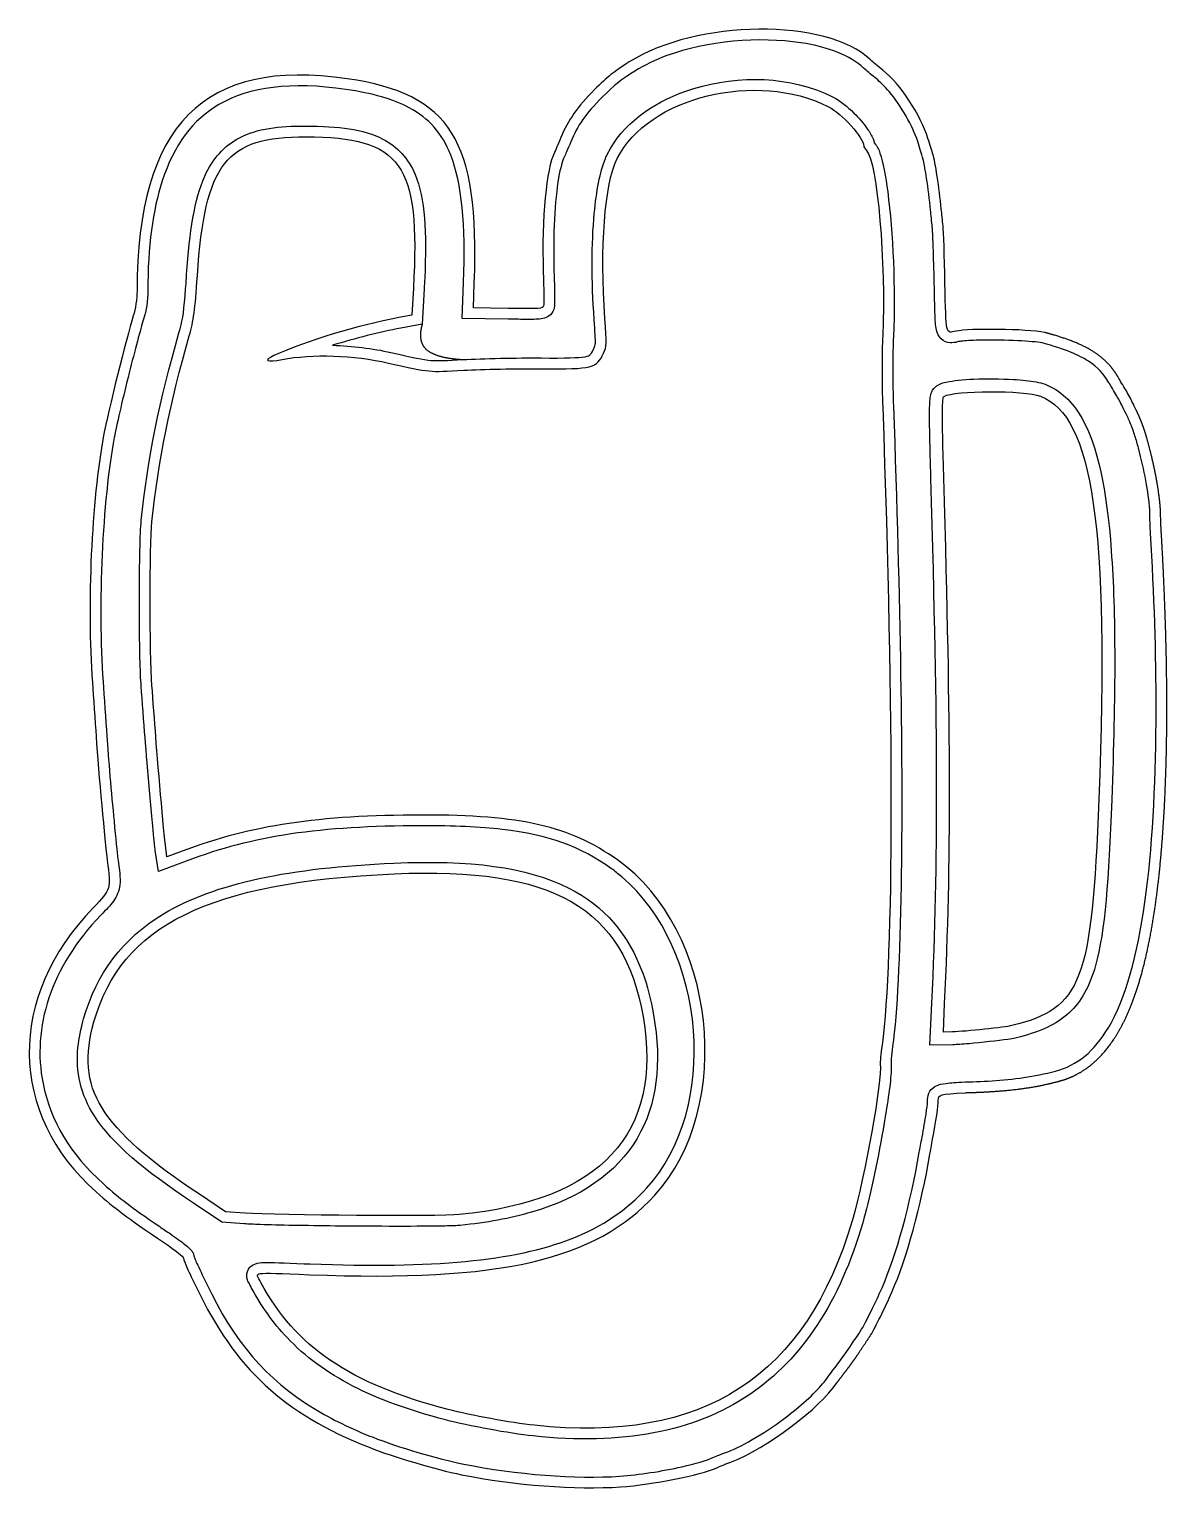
# Model space of a CAD drawing. Header units: millimetres. Extents: x -38 to 68, y -46 to 90.
import ezdxf

# ---------------------------------------------------------------- set-up
doc = ezdxf.new("R2010")
doc.units = ezdxf.units.MM
doc.layers.get('0').update_dxf_attribs({"linetype": 'CONTINUOUS'})

msp = doc.modelspace()

# ---------------------------------------------------------------- linework, layer by layer
for p, q in [((-2.1, 65.67), (-2.24, 63.17)), ((-1.1, 65.62), (-1.28, 62.33)), ((2.45, 62.85), (2.57, 66.21)), ((3.49, 63.84), (3.57, 66.18)), ((6.73, 63.79), (3.49, 63.84)), ((-2.24, 63.17), (-3.45, 62.94)), ((6.71, 62.79), (2.45, 62.85)), ((-1.28, 62.33), (-3.27, 61.96)), ((-25.84, 11.39), (-26.12, 13.16)), ((-23.27, 12.35), (-25.84, 11.39)), ((-25.04, 12.75), (-25.13, 13.31)), ((-23.62, 13.28), (-25.04, 12.75)), ((45.98, -4.8), (46.17, -0.87)), ((47.24, -3.57), (47.36, -0.92)), ((48.09, -3.55), (47.24, -3.57)), ((48.12, -4.75), (45.98, -4.8)), ((-19.59, -20.29), (-22.02, -18.67)), ((-19.92, -21.27), (-22.58, -19.49)), ((-17.77, -20.42), (-19.59, -20.29)), ((-17.84, -21.42), (-19.92, -21.27))]:
    msp.add_line(p, q)
msp.add_arc((47.3, 55.6), 1.2, 121.7142, 121.7256)
for points, degree in [([(40.47, 86.93), (36.4, 90.82), (24.26, 90.71), (17.99, 86.73)], 3), ([(41.61, 85.96), (41.19, 86.29), (40.68, 86.73), (40.47, 86.93)], 3), ([(17.99, 86.73), (16.51, 85.79), (16, 85.39), (14.77, 84.16)], 3), ([(18.53, 85.89), (17.07, 84.96), (16.69, 84.66), (15.48, 83.45)], 3), ([(45.81, 79.62), (45.11, 81.84), (43.27, 84.63), (41.61, 85.96)], 3), ([(-8.25, 85.17), (-21.62, 87.12), (-27.8, 80.89), (-27.83, 65.42)], 3), ([(3.57, 66.18), (4.07, 79.46), (1.39, 83.76), (-8.25, 85.17)], 3), ([(14.77, 84.16), (13.18, 82.57), (12.29, 81.31), (11.63, 79.69)], 3), ([(16.88, 77.75), (19.72, 83.46), (29.87, 85.95), (36.54, 82.57)], 3), ([(36.54, 82.57), (37.8, 81.93), (39.83, 79.67), (39.83, 78.91)], 3), ([(-22.21, 66.87), (-21.51, 77.29), (-19.55, 79.81), (-12.13, 79.77)], 3), ([(-12.13, 79.77), (-3.18, 79.73), (-1.45, 77.29), (-2.1, 65.67)], 3), ([(11.63, 79.69), (11.38, 79.08), (11.11, 78.46), (11.04, 78.31)], 3), ([(39.83, 78.91), (39.83, 78.84), (39.95, 78.66), (40.09, 78.5)], 3), ([(46.27, 78.15), (46.19, 78.39), (45.98, 79.05), (45.81, 79.62)], 3), ([(11.04, 78.31), (10.28, 76.83), (9.84, 72.2), (9.99, 67.2)], 3), ([(15.73, 62.84), (15.25, 69.43), (15.7, 75.39), (16.88, 77.75)], 3), ([(40.09, 78.5), (41.1, 77.38), (41.91, 68.02), (41.59, 61.23)], 3), ([(47.05, 73.03), (46.86, 75.02), (46.48, 77.45), (46.27, 78.15)], 3), ([(47.21, 71.47), (47.16, 71.95), (47.09, 72.65), (47.05, 73.03)], 3), ([(47.39, 66.18), (47.34, 68.61), (47.26, 70.99), (47.21, 71.47)], 3), ([(-22.97, 61.23), (-22.55, 62.69), (-22.43, 63.59), (-22.21, 66.87)], 3), ([(9.99, 67.2), (10.04, 65.61), (10.05, 64.19), (10.02, 64.03)], 3), ([(-27.83, 65.42), (-27.83, 64.68), (-27.97, 63.74), (-28.18, 63.09)], 3), ([(-26.83, 65.41), (-26.83, 64.55), (-26.97, 63.58), (-27.22, 62.79)], 3), ([(48.42, 61.67), (47.45, 61.45), (47.49, 61.29), (47.39, 66.18)], 3), ([(10.02, 64.03), (9.97, 63.77), (9.62, 63.75), (6.73, 63.79)], 3), ([(-28.18, 63.09), (-28.82, 61.03), (-30.52, 54.18), (-30.94, 51.95)], 3), ([(-3.45, 62.94), (-7.29, 62.22), (-12.06, 60.77), (-15.08, 59.4)], 3), ([(15.61, 59.64), (15.89, 60.23), (15.9, 60.52), (15.73, 62.84)], 3), ([(-27.43, 44.04), (-26.84, 49.73), (-25.73, 55.29), (-23.93, 61.51)], 3), ([(-26.44, 43.93), (-25.86, 49.57), (-24.75, 55.06), (-22.97, 61.23)], 3), ([(-3.27, 61.96), (-5.25, 61.59), (-7.5, 61.01), (-9.62, 60.36)], 3), ([(-1.28, 62.33), (-1.38, 61.99), (-1.5, 61.36), (-1.46, 60.6), (-1.03, 59.92), (-0.08, 59.42), (0.89, 59.19), (1.68, 59.09), (2.25, 59.05), (2.54, 59.03)], 5), ([(41.59, 61.23), (41.51, 59.71), (41.52, 56.74), (41.59, 54.64)], 3), ([(42.59, 61.18), (42.51, 59.72), (42.52, 56.74), (42.59, 54.68)], 3), ([(56.66, 61.56), (55.01, 61.88), (49.63, 61.95), (48.42, 61.67)], 3), ([(63.52, 57.38), (63.39, 57.61), (63.1, 58.05), (62.63, 58.65), (61.9, 59.34), (60.73, 60.12), (59.45, 60.7), (58.19, 61.13), (57.2, 61.41), (56.66, 61.56)], 5), ([(-9.62, 60.36), (-7.8, 60.3), (-5.92, 60.08), (-4.19, 59.69)], 3), ([(-15.08, 59.4), (-16.13, 58.92), (-15.78, 58.76), (-14.31, 59.04)], 3), ([(-14.31, 59.04), (-11.52, 59.57), (-7.66, 59.45), (-4.41, 58.71)], 3), ([(-4.41, 58.71), (-0.43, 57.82), (-0.75, 57.85), (2.6, 58.04)], 3), ([(2.54, 59.03), (4.32, 59.13), (7.56, 59.2), (9.83, 59.18)], 3), ([(9.82, 58.18), (14.64, 58.14), (14.94, 58.22), (15.61, 59.64)], 3), ([(2.6, 58.04), (4.33, 58.13), (7.58, 58.2), (9.82, 58.18)], 3), ([(64.22, 56.2), (63.99, 56.58), (63.67, 57.11), (63.52, 57.38)], 3), ([(47.3, 55.6), (48.24, 56.18), (54.76, 56.19), (56.29, 55.61)], 3), ([(63.36, 55.69), (63.13, 56.07), (62.82, 56.6), (62.66, 56.88)], 3), ([(64.83, 55.07), (64.73, 55.31), (64.45, 55.82), (64.22, 56.2)], 3), ([(41.59, 54.64), (42.64, 25.5), (42.62, 3.48), (41.53, -4.78)], 3), ([(47.28, 48.02), (47.11, 54.23), (47.11, 55.48), (47.3, 55.6)], 3), ([(56.29, 55.61), (61.18, 53.75), (62.68, 43.39), (61.71, 18.12)], 3), ([(64.37, 53.74), (64.23, 54.02), (64.04, 54.4), (63.92, 54.66)], 3), ([(65.27, 54.18), (65.14, 54.43), (64.94, 54.84), (64.83, 55.07)], 3), ([(66.04, 52.22), (66.02, 52.28), (65.98, 52.41), (65.91, 52.6), (65.82, 52.87), (65.68, 53.24), (65.54, 53.57), (65.42, 53.86), (65.32, 54.07), (65.27, 54.18)], 5), ([(-30.94, 51.95), (-32.07, 45.91), (-32.51, 36.21), (-31.99, 28.97)], 3), ([(67.45, 45.1), (67.43, 45.35), (67.39, 45.87), (67.29, 46.66), (67.12, 47.77), (66.83, 49.2), (66.55, 50.38), (66.31, 51.29), (66.13, 51.91), (66.04, 52.22)], 5), ([(46.17, -0.87), (46.79, 12.51), (46.77, 23.82), (46.08, 47.99)], 3), ([(47.36, -0.92), (47.99, 12.48), (47.97, 23.85), (47.28, 48.02)], 3), ([(66.53, 42.87), (66.5, 43.33), (66.47, 44.28), (66.45, 45.05)], 3), ([(67.53, 42.93), (67.5, 43.36), (67.47, 44.33), (67.45, 45.1)], 3), ([(-26.44, 28.68), (-26.67, 31.69), (-26.67, 41.76), (-26.44, 43.93)], 3), ([(58.36, -8.04), (58.75, -7.92), (59.51, -7.63), (60.58, -7.04), (61.89, -5.97), (63.31, -4.13), (64.52, -1.81), (65.52, 0.97), (66.32, 4.16), (66.95, 7.71), (67.42, 11.55), (67.75, 15.62), (67.96, 19.87), (68.06, 24.27), (68.06, 28.78), (67.97, 33.4), (67.83, 37.17), (67.7, 40.03), (67.59, 41.96), (67.53, 42.93)], 5), ([(-31.99, 28.97), (-31.9, 27.63), (-31.74, 25.36), (-31.64, 23.93)], 3), ([(-30.99, 29.04), (-30.9, 27.7), (-30.74, 25.43), (-30.64, 24)], 3), ([(-27.08, 23.86), (-27.18, 25.19), (-27.34, 27.33), (-27.44, 28.61)], 3), ([(-26.08, 23.93), (-26.18, 25.27), (-26.35, 27.41), (-26.44, 28.68)], 3), ([(-31.64, 23.93), (-31.41, 20.58), (-30.82, 14.06), (-30.6, 12.42)], 3), ([(-25.13, 13.31), (-25.24, 14.04), (-25.85, 20.82), (-26.08, 23.93)], 3), ([(61.71, 18.12), (61.06, 1.06), (60.14, -1.33), (53.63, -2.97)], 3), ([(-1.28, 16.63), (-10.96, 16.62), (-17.16, 15.69), (-23.62, 13.28)], 3), ([(16.91, 12.45), (12.42, 15.62), (7.95, 16.65), (-1.28, 16.63)], 3), ([(-30.6, 12.42), (-30.24, 9.74), (-30.25, 9.73), (-31.91, 8.01)], 3), ([(20.38, -18.75), (27.9, -10.52), (26.06, 5.98), (16.91, 12.45)], 3), ([(-31.84, -2.62), (-29.31, 6.38), (-21.16, 10.4), (-3.89, 11.16)], 3), ([(-3.89, 11.16), (10.95, 11.81), (17.5, 8.05), (19.28, -2.13)], 3), ([(-31.91, 8.01), (-39.96, -0.3), (-39.84, -11.19), (-31.63, -18.45)], 3), ([(-22.02, -18.67), (-31.36, -12.44), (-33.58, -8.81), (-31.84, -2.62)], 3), ([(19.28, -2.13), (21.17, -13.01), (15.35, -19.29), (2.17, -20.56)], 3), ([(53.63, -2.97), (52.99, -3.13), (49.26, -3.52), (48.09, -3.55)], 3), ([(41.53, -4.78), (41.42, -5.59), (41.35, -6.39), (41.37, -6.56)], 3), ([(41.37, -6.56), (41.57, -7.94), (39.92, -17.14), (38.77, -21.06)], 3), ([(49.29, -9.21), (49.63, -9.2), (50.31, -9.18), (51.33, -9.14), (52.72, -9.05), (54.5, -8.87), (55.98, -8.63), (57.15, -8.37), (57.95, -8.16), (58.36, -8.04)], 5), ([(46.77, -9.93), (46.77, -9.39), (46.88, -9.36), (49.29, -9.21)], 3), ([(46.24, -13.54), (46.55, -11.93), (46.77, -10.38), (46.77, -9.93)], 3), ([(45, -14.76), (45.05, -14.46), (45.17, -13.84), (45.26, -13.36)], 3), ([(45.99, -14.93), (46.03, -14.65), (46.15, -14.02), (46.24, -13.54)], 3), ([(41.53, -27.37), (42.84, -24.4), (44.19, -19.52), (45, -14.76)], 3), ([(42.45, -27.77), (43.81, -24.67), (45.17, -19.75), (45.99, -14.93)], 3), ([(-31.63, -18.45), (-29.81, -20.06), (-28.94, -20.71), (-25.27, -23.19)], 3), ([(-11.77, -26.15), (6.06, -26.83), (14.84, -24.81), (20.38, -18.75)], 3), ([(2.17, -20.56), (0.36, -20.74), (-14.9, -20.63), (-17.77, -20.42)], 3), ([(38.77, -21.06), (34.5, -35.66), (24.88, -41.87), (9.16, -40.17)], 3), ([(-25.27, -23.19), (-24.29, -23.85), (-23.49, -24.5), (-23.49, -24.62)], 3), ([(-23.49, -24.62), (-23.49, -24.74), (-23.34, -25.15), (-23.17, -25.53)], 3), ([(-23.17, -25.53), (-22.99, -25.9), (-22.6, -26.72), (-22.3, -27.34)], 3), ([(-16.3, -26.87), (-16.84, -25.85), (-17.36, -25.94), (-11.77, -26.15)], 3), ([(1.14, -38.7), (-7.99, -36.33), (-13.12, -32.85), (-16.3, -26.87)], 3), ([(-22.3, -27.34), (-18.69, -34.91), (-14.21, -39.06), (-6.23, -42.22)], 3), ([(40.48, -31.76), (40.92, -31.04), (41.78, -29.29), (42.45, -27.77)], 3), ([(37.32, -36.23), (37.5, -35.99), (37.82, -35.57), (38.22, -35.05), (38.59, -34.55), (38.99, -33.99), (39.42, -33.37), (39.88, -32.67), (40.27, -32.09), (40.48, -31.76)], 5), ([(27.52, -43.57), (30.7, -42.38), (35.8, -38.55), (37.32, -36.23)], 3), ([(9.16, -40.17), (6.98, -39.93), (3.23, -39.25), (1.14, -38.7)], 3), ([(9.05, -41.16), (6.79, -40.92), (3.07, -40.24), (0.89, -39.67)], 3), ([(-5.86, -41.29), (-3.65, -42.17), (0.23, -43.31), (2.59, -43.78)], 3), ([(-6.23, -42.22), (-3.93, -43.13), (-0.06, -44.27), (2.39, -44.77)], 3), ([(25.79, -43.18), (26.13, -43.03), (26.72, -42.8), (27.17, -42.63)], 3), ([(2.39, -44.77), (7.33, -45.76), (13.02, -46.19), (17.19, -45.9)], 3), ([(2.59, -43.78), (7.44, -44.76), (13.08, -45.19), (17.12, -44.91)], 3), ([(17.19, -45.9), (20.26, -45.69), (24.51, -44.84), (26.2, -44.1)], 3), ([(26.2, -44.1), (26.49, -43.96), (27.09, -43.73), (27.52, -43.57)], 3)]:
    msp.add_open_spline(points, degree=degree)
for points, knots in [([(39.78, 86.2), (38.65, 87.28), (36.53, 88.13), (33.98, 88.52), (30.09, 89.11), (25.25, 88.69), (21.49, 87.32), (20.4, 86.92), (19.39, 86.44), (18.53, 85.89)], [0.0000535, 0.0000535, 0.0000535, 0.0000535, 0.3374847, 0.3374847, 0.3374847, 0.8506915, 0.8506915, 0.8506915, 0.9999978, 0.9999978, 0.9999978, 0.9999978]), ([(15.98, 78.19), (17.34, 80.92), (20.07, 82.88), (23.25, 84.01), (27.31, 85.45), (32.17, 85.56), (36.2, 83.83), (36.47, 83.72), (36.73, 83.6), (36.99, 83.46)], [0.0000006, 0.0000006, 0.0000006, 0.0000006, 0.422693, 0.422693, 0.422693, 0.9640125, 0.9640125, 0.9640125, 0.9999985, 0.9999985, 0.9999985, 0.9999985]), ([(40.99, 85.18), (40.63, 85.46), (40.22, 85.81), (39.94, 86.05), (39.88, 86.11), (39.83, 86.16), (39.78, 86.2)], [0.0002338, 0.0002338, 0.0002338, 0.0002338, 0.8230942, 0.8230942, 0.8230942, 1, 1, 1, 1]), ([(-8.39, 84.18), (-13.49, 84.92), (-17.37, 84.42), (-20.2, 82.77), (-22.64, 81.35), (-24.38, 79.06), (-25.48, 75.67), (-26.37, 72.95), (-26.82, 69.53), (-26.83, 65.41)], [0, 0, 0, 0, 0.3910542, 0.3910542, 0.3910542, 0.7290367, 0.7290367, 0.7290367, 0.9999994, 0.9999994, 0.9999994, 0.9999994]), ([(44.85, 79.33), (44.85, 79.33), (44.85, 79.33), (44.85, 79.33), (44.4, 80.76), (43.32, 82.63), (42.2, 83.97), (41.78, 84.45), (41.36, 84.87), (40.99, 85.18), (40.99, 85.18), (40.99, 85.18), (40.99, 85.18)], [-0.000004, -0.000004, -0.000004, -0.000004, 0, 0, 0, 0.731404, 0.731404, 0.731404, 1, 1, 1, 1.000107, 1.000107, 1.000107, 1.000107]), ([(2.57, 66.21), (2.77, 71.61), (2.42, 75.44), (1.38, 78.05), (0.56, 80.13), (-0.64, 81.47), (-2.49, 82.47), (-3.99, 83.27), (-5.93, 83.82), (-8.39, 84.18)], [0.0000001, 0.0000001, 0.0000001, 0.0000001, 0.4108322, 0.4108322, 0.4108322, 0.7370946, 0.7370946, 0.7370946, 1, 1, 1, 1]), ([(15.48, 83.45), (15.48, 83.45), (15.48, 83.45), (15.48, 83.45), (13.95, 81.92), (13.17, 80.81), (12.55, 79.31)], [-0.000025, -0.000025, -0.000025, -0.000025, 0, 0, 0, 0.999993, 0.999993, 0.999993, 0.999993]), ([(36.99, 83.46), (37.66, 83.12), (38.3, 82.58), (38.9, 81.98), (39.38, 81.51), (39.82, 81), (40.16, 80.51), (40.38, 80.2), (40.57, 79.9), (40.7, 79.57), (40.74, 79.46), (40.78, 79.34), (40.81, 79.2)], [0, 0, 0, 0, 0.3895321, 0.3895321, 0.3895321, 0.694766, 0.694766, 0.694766, 0.8916082, 0.8916082, 0.8916082, 0.9571474, 0.9571474, 0.9571474, 0.9571474]), ([(-23.21, 66.94), (-23.21, 66.94), (-23.21, 66.94), (-23.21, 66.94), (-22.94, 70.99), (-22.49, 73.92), (-21.52, 76.1), (-20.79, 77.73), (-19.71, 78.94), (-18.28, 79.68), (-16.64, 80.53), (-14.63, 80.79), (-12.12, 80.77)], [-0.000002, -0.000002, -0.000002, -0.000002, 0, 0, 0, 0.38465, 0.38465, 0.38465, 0.671734, 0.671734, 0.671734, 1, 1, 1, 1]), ([(-12.12, 80.77), (-9.08, 80.76), (-6.75, 80.5), (-4.94, 79.56), (-3.58, 78.86), (-2.56, 77.74), (-1.95, 76.27), (-1, 73.99), (-0.85, 70.94), (-1.05, 66.6), (-1.07, 66.28), (-1.08, 65.95), (-1.1, 65.62)], [0.0000008, 0.0000008, 0.0000008, 0.0000008, 0.3340108, 0.3340108, 0.3340108, 0.5848394, 0.5848394, 0.5848394, 0.9715, 0.9715, 0.9715, 1, 1, 1, 1]), ([(12.55, 79.31), (12.55, 79.31), (12.55, 79.31), (12.55, 79.31), (12.42, 78.97), (12.27, 78.63), (12.16, 78.37), (12.08, 78.18), (12.01, 78.03), (11.96, 77.92), (11.95, 77.9), (11.94, 77.88), (11.93, 77.86), (11.93, 77.86), (11.93, 77.86), (11.93, 77.86)], [-0.000036, -0.000036, -0.000036, -0.000036, 0, 0, 0, 0.544483, 0.544483, 0.544483, 0.930072, 0.930072, 0.930072, 1, 1, 1, 1.001136, 1.001136, 1.001136, 1.001136]), ([(40.81, 79.2), (40.81, 79.19), (40.82, 79.18), (40.83, 79.18), (40.83, 79.18), (40.83, 79.18), (40.83, 79.18)], [0.8717913, 0.8717913, 0.8717913, 0.8717913, 1, 1, 1, 1.0000196, 1.0000196, 1.0000196, 1.0000196]), ([(40.83, 79.18), (40.83, 79.18), (40.83, 79.18), (40.83, 79.18), (41.11, 78.87), (41.22, 78.58), (41.34, 78.24), (41.64, 77.37), (41.87, 76.15), (42.06, 74.63), (42.54, 70.93), (42.8, 65.57), (42.59, 61.19), (42.59, 61.18), (42.59, 61.18), (42.59, 61.18)], [-0.000008, -0.000008, -0.000008, -0.000008, 0, 0, 0, 0.103822, 0.103822, 0.103822, 0.365548, 0.365548, 0.365548, 1, 1, 1, 1.000016, 1.000016, 1.000016, 1.000016]), ([(45.31, 77.85), (45.31, 77.85), (45.31, 77.85), (45.31, 77.85), (45.24, 78.09), (45.03, 78.75), (44.85, 79.33)], [-0.000832, -0.000832, -0.000832, -0.000832, 0, 0, 0, 0.999992, 0.999992, 0.999992, 0.999992]), ([(11.93, 77.86), (11.93, 77.86), (11.93, 77.86), (11.93, 77.86), (11.79, 77.59), (11.58, 76.88), (11.42, 75.95), (11.07, 73.87), (10.89, 70.63), (10.99, 67.23)], [-0.0000043, -0.0000043, -0.0000043, -0.0000043, 0, 0, 0, 0.3093997, 0.3093997, 0.3093997, 0.9999952, 0.9999952, 0.9999952, 0.9999952]), ([(14.73, 62.77), (14.73, 62.77), (14.73, 62.77), (14.73, 62.77), (14.47, 66.39), (14.48, 69.82), (14.74, 72.62), (14.94, 74.73), (15.26, 76.47), (15.78, 77.75), (15.85, 77.9), (15.91, 78.05), (15.98, 78.19)], [-0.000003, -0.000003, -0.000003, -0.000003, 0, 0, 0, 0.541746, 0.541746, 0.541746, 0.95042, 0.95042, 0.95042, 1, 1, 1, 1]), ([(46.05, 72.94), (45.96, 73.91), (45.82, 75), (45.68, 75.92), (45.57, 76.61), (45.47, 77.2), (45.38, 77.57), (45.35, 77.7), (45.33, 77.8), (45.31, 77.85)], [0.0001285, 0.0001285, 0.0001285, 0.0001285, 0.5, 0.5, 0.5, 0.869215, 0.869215, 0.869215, 0.999737, 0.999737, 0.999737, 0.999737]), ([(46.21, 71.36), (46.21, 71.36), (46.21, 71.36), (46.21, 71.36), (46.16, 71.85), (46.09, 72.55), (46.05, 72.94)], [-0.000083, -0.000083, -0.000083, -0.000083, 0, 0, 0, 1, 1, 1, 1]), ([(46.39, 66.16), (46.37, 67.37), (46.33, 68.57), (46.3, 69.52), (46.28, 70.18), (46.25, 70.72), (46.23, 71.06), (46.23, 71.21), (46.22, 71.33), (46.21, 71.36)], [0, 0, 0, 0, 0.5, 0.5, 0.5, 0.8454821, 0.8454821, 0.8454821, 0.9999193, 0.9999193, 0.9999193, 0.9999193]), ([(-23.93, 61.51), (-23.62, 62.58), (-23.5, 63.24), (-23.35, 64.96), (-23.31, 65.5), (-23.26, 66.15), (-23.21, 66.94)], [0, 0, 0, 0, 0.7594248, 0.7594248, 0.7594248, 0.9999965, 0.9999965, 0.9999965, 0.9999965]), ([(10.99, 67.23), (10.99, 67.23), (10.99, 67.23), (10.99, 67.23), (11.02, 66.43), (11.03, 65.67), (11.04, 65.09), (11.04, 64.8), (11.04, 64.55), (11.04, 64.35), (11.04, 64.25), (11.03, 64.16), (11.03, 64.08), (11.03, 64.02), (11.03, 63.98), (11.01, 63.87), (11.01, 63.86), (11.01, 63.85), (11, 63.83)], [-0.00003, -0.00003, -0.00003, -0.00003, 0, 0, 0, 0.5, 0.5, 0.5, 0.75, 0.75, 0.75, 0.888533, 0.888533, 0.888533, 0.988786, 0.988786, 0.988786, 1, 1, 1, 1]), ([(48.65, 60.7), (48.49, 60.66), (48.33, 60.6), (48.04, 60.59), (47.83, 60.58), (47.51, 60.61), (47.23, 60.8), (46.93, 60.99), (46.77, 61.28), (46.69, 61.5), (46.53, 61.92), (46.51, 62.29), (46.48, 62.86), (46.44, 63.59), (46.42, 64.63), (46.39, 66.16)], [0, 0, 0, 0, 0.1830938, 0.1830938, 0.1830938, 0.3112197, 0.3112197, 0.3112197, 0.4447388, 0.4447388, 0.4447388, 0.6869294, 0.6869294, 0.6869294, 0.999999, 0.999999, 0.999999, 0.999999]), ([(11, 63.83), (10.97, 63.66), (10.85, 63.38), (10.65, 63.19), (10.39, 62.95), (10.14, 62.89), (9.94, 62.85), (9.55, 62.77), (9.15, 62.77), (8.44, 62.77), (7.99, 62.77), (7.43, 62.78), (6.71, 62.79)], [0.0000109, 0.0000109, 0.0000109, 0.0000109, 0.1586633, 0.1586633, 0.1586633, 0.3601964, 0.3601964, 0.3601964, 0.7541833, 0.7541833, 0.7541833, 1, 1, 1, 1]), ([(-27.22, 62.79), (-27.22, 62.79), (-27.22, 62.79), (-27.22, 62.79), (-27.5, 61.89), (-28.04, 59.88), (-28.56, 57.79), (-29.12, 55.57), (-29.66, 53.23), (-29.91, 52.01), (-29.92, 51.92), (-29.94, 51.84), (-29.95, 51.77)], [-0.000027, -0.000027, -0.000027, -0.000027, 0, 0, 0, 0.466481, 0.466481, 0.466481, 0.964732, 0.964732, 0.964732, 0.999997, 0.999997, 0.999997, 0.999997]), ([(14.7, 60.06), (14.81, 60.3), (14.82, 60.29), (14.84, 60.6), (14.85, 60.93), (14.82, 61.58), (14.73, 62.77)], [0, 0, 0, 0, 0.4848851, 0.4848851, 0.4848851, 0.9999951, 0.9999951, 0.9999951, 0.9999951]), ([(9.83, 59.18), (12.03, 59.16), (13.29, 59.19), (13.88, 59.3), (14.21, 59.36), (14.29, 59.42), (14.35, 59.47), (14.41, 59.52), (14.51, 59.65), (14.67, 59.99), (14.68, 60.01), (14.69, 60.03), (14.7, 60.06)], [0, 0, 0, 0, 0.4580686, 0.4580686, 0.4580686, 0.7085713, 0.7085713, 0.7085713, 0.9808438, 0.9808438, 0.9808438, 0.9999725, 0.9999725, 0.9999725, 0.9999725]), ([(56.44, 60.58), (56.02, 60.66), (55.14, 60.74), (54.17, 60.78), (53.09, 60.84), (51.86, 60.85), (50.82, 60.84), (50.1, 60.83), (49.46, 60.8), (49.04, 60.75), (48.85, 60.73), (48.71, 60.71), (48.65, 60.7)], [0.0081817, 0.0081817, 0.0081817, 0.0081817, 0.3178929, 0.3178929, 0.3178929, 0.6589465, 0.6589465, 0.6589465, 0.8933362, 0.8933362, 0.8933362, 0.9998401, 0.9998401, 0.9998401, 0.9998401]), ([(62.66, 56.88), (62.17, 57.7), (61.62, 58.3), (60.75, 58.87), (59.87, 59.45), (58.61, 60), (56.44, 60.58)], [-0.9994385, -0.9994385, -0.9994385, -0.9994385, -0.5039626, -0.5039626, -0.5039626, -0.0027402, -0.0027402, -0.0027402, -0.0027402]), ([(-4.19, 59.69), (-2.08, 59.21), (-1.21, 59.01), (-0.44, 58.95), (0.24, 58.9), (0.96, 58.95), (2.54, 59.03)], [0.0000051, 0.0000051, 0.0000051, 0.0000051, 0.5297121, 0.5297121, 0.5297121, 0.999991, 0.999991, 0.999991, 0.999991]), ([(46.67, 56.62), (46.99, 56.82), (47.23, 56.87), (47.5, 56.93), (48.19, 57.09), (49.06, 57.17), (50.07, 57.21), (51.25, 57.26), (52.58, 57.25), (53.77, 57.18), (54.56, 57.13), (55.28, 57.06), (55.88, 56.95), (56.18, 56.89), (56.44, 56.83), (56.71, 56.73)], [0, 0, 0, 0, 0.1041683, 0.1041683, 0.1041683, 0.3714951, 0.3714951, 0.3714951, 0.6857476, 0.6857476, 0.6857476, 0.895757, 0.895757, 0.895757, 0.999999, 0.999999, 0.999999, 0.999999]), ([(46.08, 47.99), (45.99, 51.1), (45.95, 52.96), (45.95, 54.1), (45.96, 54.67), (45.97, 55.05), (46, 55.37), (46.02, 55.54), (46.04, 55.69), (46.11, 55.91), (46.17, 56.07), (46.25, 56.29), (46.53, 56.52), (46.57, 56.55), (46.62, 56.59), (46.67, 56.62)], [0, 0, 0, 0, 0.5, 0.5, 0.5, 0.75, 0.75, 0.75, 0.886076, 0.886076, 0.886076, 0.984005, 0.984005, 0.984005, 1, 1, 1, 1]), ([(56.71, 56.73), (56.71, 56.73), (56.71, 56.73), (56.71, 56.73), (58.1, 56.2), (59.25, 55.12), (60.12, 53.6), (61.62, 50.97), (62.45, 47.01), (62.87, 41.22), (63.3, 35.45), (63.29, 27.87), (62.91, 18.07)], [-0.000001, -0.000001, -0.000001, -0.000001, 0, 0, 0, 0.22411, 0.22411, 0.22411, 0.613059, 0.613059, 0.613059, 1, 1, 1, 1]), ([(63.92, 54.66), (63.88, 54.76), (63.7, 55.1), (63.54, 55.39), (63.48, 55.49), (63.42, 55.59), (63.36, 55.69)], [0, 0, 0, 0, 0.7408414, 0.7408414, 0.7408414, 0.9998294, 0.9998294, 0.9998294, 0.9998294]), ([(42.59, 54.68), (42.59, 54.68), (42.59, 54.68), (42.59, 54.68), (43.25, 36.54), (43.49, 21.16), (43.31, 10.11), (43.2, 3.4), (42.94, -1.7), (42.52, -4.91)], [0, 0, 0, 0, 0, 0, 0, 0.621969, 0.621969, 0.621969, 1, 1, 1, 1]), ([(65.08, 51.93), (64.96, 52.3), (64.83, 52.69), (64.59, 53.25), (64.53, 53.4), (64.46, 53.56), (64.37, 53.74)], [0.0089201, 0.0089201, 0.0089201, 0.0089201, 0.7862607, 0.7862607, 0.7862607, 0.9916121, 0.9916121, 0.9916121, 0.9916121]), ([(-29.95, 51.77), (-29.95, 51.77), (-29.95, 51.77), (-29.95, 51.77), (-31.06, 45.87), (-31.51, 36.18), (-30.99, 29.04)], [-0.000002, -0.000002, -0.000002, -0.000002, 0, 0, 0, 1, 1, 1, 1]), ([(66.45, 45.05), (66.34, 46.74), (65.95, 48.71), (65.4, 50.8), (65.3, 51.17), (65.2, 51.55), (65.08, 51.93)], [0.0034236, 0.0034236, 0.0034236, 0.0034236, 0.8484168, 0.8484168, 0.8484168, 0.9982795, 0.9982795, 0.9982795, 0.9982795]), ([(-27.44, 28.61), (-27.54, 29.91), (-27.59, 32.32), (-27.6, 34.9), (-27.62, 37.11), (-27.6, 39.43), (-27.56, 41.23), (-27.53, 42.47), (-27.5, 43.44), (-27.43, 44.04)], [0, 0, 0, 0, 0.4095972, 0.4095972, 0.4095972, 0.7598488, 0.7598488, 0.7598488, 0.9999953, 0.9999953, 0.9999953, 0.9999953]), ([(58.07, -7.09), (59.99, -6.47), (61.58, -5.07), (62.88, -2.67), (64.43, 0.17), (65.49, 4.43), (66.13, 9.46), (66.78, 14.54), (67.04, 20.34), (67.05, 26.41), (67.05, 31.69), (66.87, 37.19), (66.53, 42.87)], [0.00048, 0.00048, 0.00048, 0.00048, 0.2265335, 0.2265335, 0.2265335, 0.494169, 0.494169, 0.494169, 0.7648091, 0.7648091, 0.7648091, 0.9999585, 0.9999585, 0.9999585, 0.9999585]), ([(-30.64, 24), (-30.5, 21.94), (-30.22, 18.65), (-29.97, 16.06), (-29.83, 14.47), (-29.69, 13.14), (-29.61, 12.56)], [0, 0, 0, 0, 0.619902, 0.619902, 0.619902, 0.9999843, 0.9999843, 0.9999843, 0.9999843]), ([(-26.12, 13.16), (-26.14, 13.32), (-26.16, 13.54), (-26.2, 13.88), (-26.41, 15.86), (-26.88, 21.18), (-27.08, 23.86)], [0.0006525, 0.0006525, 0.0006525, 0.0006525, 0.1451918, 0.1451918, 0.1451918, 0.9999988, 0.9999988, 0.9999988, 0.9999988]), ([(62.91, 18.07), (62.91, 18.07), (62.91, 18.07), (62.91, 18.07), (62.62, 10.56), (62.31, 5.86), (61.4, 2.62), (60.86, 0.7), (60.08, -0.75), (58.93, -1.8), (57.72, -2.91), (56.22, -3.52), (54.42, -4), (54.26, -4.05), (54.09, -4.09), (53.92, -4.13)], [-0.000001, -0.000001, -0.000001, -0.000001, 0, 0, 0, 0.439509, 0.439509, 0.439509, 0.70038, 0.70038, 0.70038, 0.974684, 0.974684, 0.974684, 1, 1, 1, 1]), ([(-1.28, 15.63), (-1.28, 15.63), (-1.28, 15.63), (-1.28, 15.63), (-10.9, 15.62), (-16.93, 14.71), (-23.27, 12.35)], [-0.000001, -0.000001, -0.000001, -0.000001, 0, 0, 0, 1, 1, 1, 1]), ([(16.33, 11.64), (13.4, 13.71), (10.58, 14.79), (6.17, 15.3), (4.08, 15.54), (1.65, 15.64), (-1.28, 15.63)], [0.0000024, 0.0000024, 0.0000024, 0.0000024, 0.6796317, 0.6796317, 0.6796317, 0.9999992, 0.9999992, 0.9999992, 0.9999992]), ([(-29.61, 12.56), (-29.61, 12.56), (-29.61, 12.56), (-29.61, 12.56), (-29.47, 11.5), (-29.36, 10.82), (-29.43, 10.13), (-29.49, 9.58), (-29.71, 9.05), (-30.03, 8.61), (-30.33, 8.19), (-30.7, 7.82), (-31.19, 7.32)], [-0.000018, -0.000018, -0.000018, -0.000018, 0, 0, 0, 0.393616, 0.393616, 0.393616, 0.70487, 0.70487, 0.70487, 1, 1, 1, 1]), ([(-3.93, 12.16), (3.13, 12.47), (8.44, 11.82), (12.36, 9.84), (15.68, 8.17), (17.95, 5.5), (19.25, 1.92), (19.69, 0.73), (20.02, -0.56), (20.26, -1.96)], [0, 0, 0, 0, 0.4702225, 0.4702225, 0.4702225, 0.867837, 0.867837, 0.867837, 0.9999997, 0.9999997, 0.9999997, 0.9999997]), ([(-32.8, -2.35), (-31.62, 1.86), (-29.19, 5.14), (-25.35, 7.44), (-20.54, 10.31), (-13.61, 11.73), (-3.93, 12.16)], [0, 0, 0, 0, 0.444361, 0.444361, 0.444361, 0.9999997, 0.9999997, 0.9999997, 0.9999997]), ([(19.64, -18.07), (22.98, -14.42), (24.4, -8.89), (23.98, -3.42), (23.55, 2.14), (21.2, 7.59), (17.31, 10.87), (16.99, 11.14), (16.67, 11.4), (16.33, 11.64), (16.33, 11.64), (16.33, 11.64), (16.33, 11.64)], [0, 0, 0, 0, 0.476042, 0.476042, 0.476042, 0.960482, 0.960482, 0.960482, 1, 1, 1, 1.000002, 1.000002, 1.000002, 1.000002]), ([(-31.19, 7.32), (-35.88, 2.47), (-37.62, -3.17), (-36.58, -8.37), (-35.9, -11.75), (-34.05, -14.97), (-30.96, -17.7)], [0.0000008, 0.0000008, 0.0000008, 0.0000008, 0.6063822, 0.6063822, 0.6063822, 0.9999967, 0.9999967, 0.9999967, 0.9999967]), ([(-22.58, -19.49), (-27.16, -16.44), (-30.12, -13.98), (-31.8, -11.37), (-33.08, -9.37), (-33.55, -7.27), (-33.33, -5.01), (-33.24, -4.15), (-33.06, -3.27), (-32.8, -2.35)], [0.0003107, 0.0003107, 0.0003107, 0.0003107, 0.4863225, 0.4863225, 0.4863225, 0.858355, 0.858355, 0.858355, 0.9999987, 0.9999987, 0.9999987, 0.9999987]), ([(20.26, -1.96), (21.05, -6.47), (20.56, -10.36), (18.73, -13.46), (16.81, -16.7), (13.46, -19), (8.91, -20.33), (6.93, -20.92), (4.72, -21.32), (2.27, -21.56)], [0, 0, 0, 0, 0.400191, 0.400191, 0.400191, 0.818159, 0.818159, 0.818159, 1, 1, 1, 1]), ([(42.52, -4.91), (42.46, -5.32), (42.42, -5.73), (42.39, -6.04), (42.38, -6.24), (42.37, -6.41), (42.37, -6.46)], [0.0000088, 0.0000088, 0.0000088, 0.0000088, 0.5213305, 0.5213305, 0.5213305, 0.8637609, 0.8637609, 0.8637609, 0.8637609]), ([(53.92, -4.13), (53.71, -4.19), (53.51, -4.21), (53.24, -4.25), (52.34, -4.38), (50.82, -4.55), (49.6, -4.65), (49, -4.7), (48.49, -4.74), (48.12, -4.75)], [0.0000434, 0.0000434, 0.0000434, 0.0000434, 0.1687467, 0.1687467, 0.1687467, 0.7288463, 0.7288463, 0.7288463, 1, 1, 1, 1]), ([(42.37, -6.46), (42.41, -6.75), (42.39, -7.02), (42.37, -7.36), (42.3, -8.54), (42.01, -10.47), (41.63, -12.64), (41.09, -15.72), (40.35, -19.21), (39.73, -21.34)], [0.0048309, 0.0048309, 0.0048309, 0.0048309, 0.1115457, 0.1115457, 0.1115457, 0.477733, 0.477733, 0.477733, 0.999998, 0.999998, 0.999998, 0.999998]), ([(49.25, -8.21), (49.25, -8.21), (49.26, -8.21), (49.27, -8.21), (51.16, -8.16), (53.08, -8.07), (55.11, -7.74), (56.05, -7.59), (57.03, -7.38), (58.07, -7.09)], [-0.00243, -0.00243, -0.00243, -0.00243, 0, 0, 0, 0.681556, 0.681556, 0.681556, 0.998678, 0.998678, 0.998678, 0.998678]), ([(45.77, -9.93), (45.77, -9.79), (45.76, -9.58), (45.88, -9.27), (45.98, -9.02), (46.22, -8.76), (46.45, -8.63), (46.82, -8.41), (47.11, -8.39), (47.49, -8.34), (47.91, -8.29), (48.45, -8.26), (49.23, -8.21), (49.23, -8.21), (49.24, -8.21), (49.25, -8.21)], [0, 0, 0, 0, 0.210819, 0.210819, 0.210819, 0.387808, 0.387808, 0.387808, 0.679025, 0.679025, 0.679025, 1, 1, 1, 1.002832, 1.002832, 1.002832, 1.002832]), ([(45.26, -13.36), (45.41, -12.56), (45.54, -11.78), (45.63, -11.15), (45.7, -10.69), (45.75, -10.3), (45.77, -10.08), (45.77, -10), (45.77, -9.94), (45.77, -9.93)], [0, 0, 0, 0, 0.5, 0.5, 0.5, 0.870343, 0.870343, 0.870343, 1, 1, 1, 1]), ([(-30.96, -17.7), (-29.34, -19.13), (-28.55, -19.75), (-25.72, -21.68), (-25.41, -21.89), (-25.07, -22.12), (-24.71, -22.36), (-24.71, -22.36), (-24.71, -22.36), (-24.71, -22.36)], [0, 0, 0, 0, 0.900473, 0.900473, 0.900473, 1, 1, 1, 1.000005, 1.000005, 1.000005, 1.000005]), ([(-11.74, -25.15), (-0.31, -25.58), (7.3, -24.88), (12.6, -22.81), (15.53, -21.67), (17.76, -20.12), (19.64, -18.07)], [0, 0, 0, 0, 0.643782, 0.643782, 0.643782, 1, 1, 1, 1]), ([(2.27, -21.56), (1.95, -21.59), (1.48, -21.61), (0.82, -21.62), (-1.39, -21.67), (-5.52, -21.66), (-9.38, -21.62), (-12.09, -21.59), (-14.67, -21.55), (-16.35, -21.49), (-16.98, -21.47), (-17.48, -21.44), (-17.84, -21.42)], [0, 0, 0, 0, 0.132893, 0.132893, 0.132893, 0.574691, 0.574691, 0.574691, 0.884398, 0.884398, 0.884398, 1, 1, 1, 1]), ([(39.73, -21.34), (37.61, -28.6), (34.14, -33.96), (29.21, -37.3), (24.01, -40.82), (17.28, -42.05), (9.05, -41.16)], [0, 0, 0, 0, 0.4867544, 0.4867544, 0.4867544, 0.9999984, 0.9999984, 0.9999984, 0.9999984]), ([(-24.71, -22.36), (-24.2, -22.71), (-23.74, -23.04), (-23.39, -23.33), (-23.21, -23.47), (-23.06, -23.59), (-22.93, -23.72), (-22.87, -23.78), (-22.81, -23.84), (-22.74, -23.94), (-22.69, -24), (-22.63, -24.07), (-22.56, -24.24), (-22.54, -24.31), (-22.51, -24.39), (-22.5, -24.51)], [0.0000095, 0.0000095, 0.0000095, 0.0000095, 0.5, 0.5, 0.5, 0.75, 0.75, 0.75, 0.875, 0.875, 0.875, 0.9600728, 0.9600728, 0.9600728, 0.9911807, 0.9911807, 0.9911807, 0.9911807]), ([(-22.5, -24.51), (-22.48, -24.56), (-22.43, -24.71), (-22.37, -24.86), (-22.34, -24.94), (-22.3, -25.02), (-22.26, -25.1)], [0.2830734, 0.2830734, 0.2830734, 0.2830734, 0.7543033, 0.7543033, 0.7543033, 0.9999833, 0.9999833, 0.9999833, 0.9999833]), ([(-22.26, -25.1), (-22.26, -25.1), (-22.26, -25.1), (-22.26, -25.1), (-22.08, -25.47), (-21.69, -26.29), (-21.4, -26.91)], [-0.0000279, -0.0000279, -0.0000279, -0.0000279, 0, 0, 0, 0.999881, 0.999881, 0.999881, 0.999881]), ([(-17.19, -27.34), (-17.25, -27.22), (-17.32, -27.11), (-17.4, -26.95), (-17.47, -26.84), (-17.55, -26.72), (-17.6, -26.43), (-17.63, -26.23), (-17.62, -25.92), (-17.46, -25.65), (-17.29, -25.37), (-17.04, -25.23), (-16.87, -25.16), (-16.53, -25.03), (-16.31, -25.03), (-16.01, -25.02), (-15.31, -25), (-14.21, -25.05), (-12.26, -25.13), (-12.09, -25.14), (-11.92, -25.14), (-11.74, -25.15)], [0.0000198, 0.0000198, 0.0000198, 0.0000198, 0.1557096, 0.1557096, 0.1557096, 0.2713472, 0.2713472, 0.2713472, 0.3493908, 0.3493908, 0.3493908, 0.4330457, 0.4330457, 0.4330457, 0.5913244, 0.5913244, 0.5913244, 0.9677974, 0.9677974, 0.9677974, 1, 1, 1, 1]), ([(-21.4, -26.91), (-21.4, -26.91), (-21.4, -26.91), (-21.4, -26.91), (-18.8, -32.37), (-15.83, -35.89), (-11.33, -38.62), (-9.72, -39.6), (-7.92, -40.48), (-5.86, -41.29)], [-0.000019, -0.000019, -0.000019, -0.000019, 0, 0, 0, 0.736926, 0.736926, 0.736926, 1, 1, 1, 1]), ([(0.89, -39.67), (0.89, -39.67), (0.89, -39.67), (0.89, -39.67), (-5.79, -37.93), (-10.5, -35.57), (-13.86, -32.01), (-15.16, -30.63), (-16.26, -29.08), (-17.19, -27.34)], [-0.000005, -0.000005, -0.000005, -0.000005, 0, 0, 0, 0.720454, 0.720454, 0.720454, 1, 1, 1, 1]), ([(39.63, -31.23), (39.88, -30.82), (40.36, -29.89), (40.83, -28.9), (41.07, -28.4), (41.31, -27.87), (41.53, -27.37)], [0.0076198, 0.0076198, 0.0076198, 0.0076198, 0.6639831, 0.6639831, 0.6639831, 0.999969, 0.999969, 0.999969, 0.999969]), ([(36.5, -35.65), (36.51, -35.64), (36.51, -35.63), (36.52, -35.62), (37.18, -34.76), (37.55, -34.28), (37.86, -33.85), (38.18, -33.41), (38.48, -32.97), (39.11, -32.02), (39.27, -31.79), (39.44, -31.52), (39.63, -31.23)], [-0.004944, -0.004944, -0.004944, -0.004944, 0, 0, 0, 0.442567, 0.442567, 0.442567, 0.888037, 0.888037, 0.888037, 0.998138, 0.998138, 0.998138, 0.998138]), ([(27.17, -42.63), (28.67, -42.06), (30.87, -40.73), (32.75, -39.29), (34.16, -38.2), (35.42, -37.04), (36.14, -36.15), (36.27, -35.98), (36.39, -35.82), (36.48, -35.68), (36.49, -35.67), (36.49, -35.66), (36.5, -35.65)], [0.000026, 0.000026, 0.000026, 0.000026, 0.528743, 0.528743, 0.528743, 0.924809, 0.924809, 0.924809, 1, 1, 1, 1.004375, 1.004375, 1.004375, 1.004375]), ([(17.12, -44.91), (18.88, -44.79), (21.08, -44.44), (22.9, -44.03), (24.15, -43.75), (25.23, -43.43), (25.79, -43.18), (25.79, -43.18), (25.79, -43.18), (25.79, -43.18)], [0, 0, 0, 0, 0.593684, 0.593684, 0.593684, 1, 1, 1, 1.000045, 1.000045, 1.000045, 1.000045])]:
    msp.add_open_spline(points, degree=3, knots=knots)

doc.saveas('drawing.dxf')
